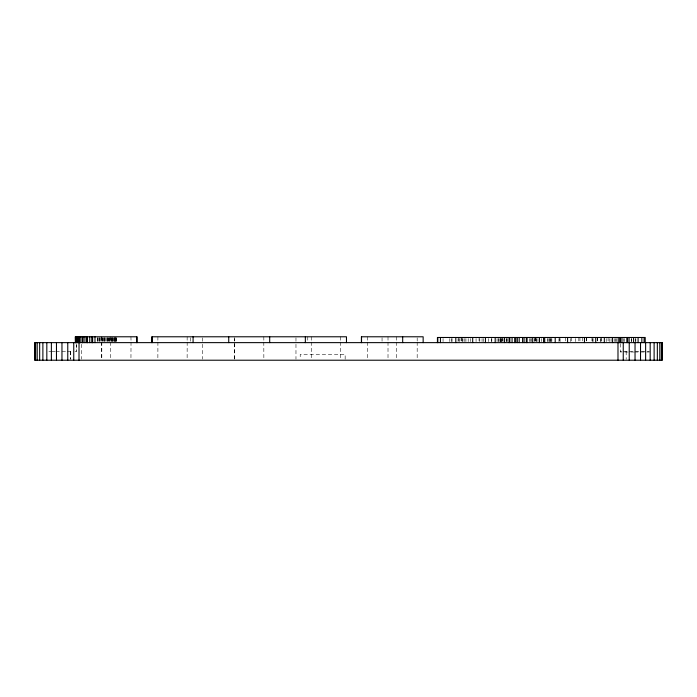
<?xml version="1.0" encoding="UTF-8"?>
<svg xmlns="http://www.w3.org/2000/svg" width="697" height="697" viewBox="0 0 697 697"><rect width="100%" height="100%" fill="white"/><g stroke="black" fill="none" stroke-linecap="round" stroke-linejoin="round"><path stroke-width="0.52" stroke-dasharray="3.48 2.61" d="M48.868 351.427L51.595 351.427M52.048 351.427L55.15 351.427M55.917 351.427L66.677 351.427M67.365 351.427L73.525 351.427M75.023 351.427L76.513 351.427L76.513 344.597M620.295 351.427L621.585 351.427M623.083 351.427L645.204 351.427M647.321 351.427L649.43 351.427M621.585 352.02L620.295 352.02L620.295 343.682M624.66 352.02L634.009 352.02M634.592 352.02L649.43 352.02M635.847 338.515L635.847 341.608M635.472 338.515L635.472 341.608M631.717 338.515L631.717 341.608M631.343 338.515L631.343 341.608M626.176 351.427L626.176 359.243M624.59 338.515L624.59 341.608M623.466 338.515L623.466 341.608M616.34 338.515L616.34 341.608M615.216 338.515L615.216 341.608M614.841 338.515L614.841 341.608M611.086 338.515L611.086 341.608M609.213 338.515L609.213 341.608M608.089 337.479L608.089 341.608M606.216 338.515L606.216 341.608M601.337 337.479L601.337 341.608M600.962 338.515L600.962 341.608M600.587 338.515L600.587 341.608M597.59 337.479L597.59 341.608M597.216 337.479L597.216 341.608M593.086 338.515L593.086 341.608M592.337 338.515L592.337 341.608M591.962 337.479L591.962 341.608M586.708 337.479L586.708 341.608M586.334 337.479L586.334 341.608M582.587 337.479L582.587 341.608M579.956 337.479L579.956 341.608M578.832 337.479L578.832 341.608M575.461 338.515L575.461 341.608M571.331 337.479L571.331 341.608M570.582 338.515L570.582 341.608M565.328 337.479L565.328 341.608M560.083 338.515L560.083 341.608M559.334 337.479L559.334 341.608M558.95 338.515L558.95 341.608M551.832 338.515L551.832 341.608M551.074 338.515L551.074 341.608M550.325 338.515L550.325 341.608M549.95 338.515L549.95 341.608M549.201 338.515L549.201 341.608M548.077 338.515L548.077 341.608M547.703 338.515L547.703 341.608M541.325 338.515L541.325 341.608M537.953 338.515L537.953 341.608M536.455 338.515L536.455 341.608M536.071 338.515L536.071 341.608M535.697 337.479L535.697 341.608M535.322 337.479L535.322 341.608M534.947 337.479L534.947 341.608M534.573 338.515L534.573 341.608M531.201 338.515L531.201 341.608M530.826 338.515L530.826 341.608M529.703 338.515L529.703 341.608M507.198 338.515L507.198 341.608M506.824 338.515L506.824 341.608M506.449 338.515L506.449 341.608M503.068 338.515L503.068 341.608M502.694 337.479L502.694 341.608M501.945 338.515L501.945 341.608M501.57 338.515L501.57 342.636M500.821 338.515L500.821 341.608M500.446 338.515L500.446 341.608M500.071 338.515L500.071 341.608M498.947 338.515L498.947 341.608M498.573 338.515L498.573 341.608M497.066 338.515L497.066 341.608M491.821 338.515L491.821 341.608M491.446 338.515L491.446 341.608M488.44 338.515L488.44 341.608M483.57 338.515L483.57 341.608M482.063 338.515L482.063 341.608M479.815 338.515L479.815 341.608M479.066 337.479L479.066 341.608M476.068 338.515L476.068 341.608M470.44 338.515L470.44 341.608M468.192 338.515L468.192 341.608M465.936 338.515L465.936 341.608M464.812 338.515L464.812 341.608M462.939 338.515L462.939 341.608M462.189 338.515L462.189 341.608M461.815 337.479L461.815 341.608M461.066 337.479L461.066 341.608M459.558 338.515L459.558 341.608M458.809 337.479L458.809 341.608M458.06 338.515L458.06 341.608M452.057 338.515L452.057 341.608M451.682 338.515L451.682 341.608M449.809 338.515L449.809 341.608M443.057 338.515L443.057 341.608M417.181 337.845L417.181 341.042M417.181 342.105L417.181 359.155M396.698 336.782L396.663 341.042M396.663 342.105L396.698 359.155M388.011 336.782L388.011 341.042M388.011 342.105L388.011 359.155M382.052 337.757L382.052 341.661M367.432 336.782L367.397 341.042M367.397 342.105L367.432 359.155M345.154 359.243L345.154 354.364L300.215 354.364L300.215 359.243M340.554 336.782L340.554 341.042M340.554 342.105L340.554 359.155M311.254 336.782L311.254 341.042M311.254 342.105L311.254 359.155M307.76 336.782L307.76 341.661M295.972 337.845L295.972 343.177M295.972 344.24L295.972 359.155M263.806 336.782L263.858 341.042M263.806 342.105L263.858 359.155M202.452 337.845L202.452 343.177M202.452 344.24L202.452 359.155M190.664 337.757L190.664 341.661M187.171 336.782L187.127 341.042M187.171 342.105L187.127 359.155M157.914 336.782L157.87 341.042M157.914 342.105L157.87 359.155M130.949 336.782L131.027 341.042M131.027 342.105L130.949 359.155M116.338 337.757L116.277 342.636M116.138 337.757L116.199 342.636M116.024 337.757L116.05 342.636M115.719 337.757L115.719 342.636M115.293 337.757L115.293 342.636M115.24 337.757L115.24 342.636M115.014 337.757L115.014 342.636M114.622 337.757L114.622 342.636M114.447 337.757L114.447 342.636M114.343 337.757L114.343 342.636M113.89 337.757L113.89 342.636M113.053 337.757L113.053 342.636M112.827 337.757L112.827 342.636M112.6 337.757L112.6 341.661M112.444 337.757L112.444 341.661M111.825 337.757L111.825 341.661M111.581 337.757L111.581 341.661M111.398 337.757L111.398 342.636M110.823 337.757L110.823 342.636M110.396 336.782L110.396 341.042M110.396 342.105L110.396 359.155M109.647 337.757L109.647 342.636M109.255 337.757L109.255 342.636M108.976 337.757L108.976 341.661M108.741 337.757L108.741 341.661M107.939 337.757L107.939 341.661M107.643 337.757L107.643 341.661M107.399 337.757L107.399 342.636M106.737 337.757L106.737 342.636M105.291 337.757L105.291 342.636M104.768 337.757L104.768 342.636M104.445 337.757L104.445 341.661M104.167 337.757L104.167 341.661M103.226 337.757L103.226 341.661M102.903 337.757L102.903 341.661M102.598 337.757L102.598 342.636M101.901 337.757L101.901 342.636M101.806 336.782L101.806 341.042M101.806 342.105L101.806 359.155M101.727 336.782L101.727 341.042M101.727 342.105L101.727 359.155M100.298 337.757L100.298 342.636M99.671 337.757L99.671 342.636M99.331 337.757L99.331 341.661M99.018 337.757L99.018 341.661M98.007 337.757L98.007 341.661M97.676 337.757L97.676 341.661M97.345 337.757L97.345 342.636M81.261 344.24L81.261 359.155M76.313 344.597L76.313 351.427M70.624 351.427L70.624 359.243M70.432 351.427L70.432 359.243M234.619 341.042L234.619 336.782L234.567 341.042M234.619 359.155L234.619 342.105L234.567 359.155"/><path stroke-width="1.05" d="M662.037 342.636L662.037 360.218M661.401 342.636L661.401 360.218M659.789 342.636L659.789 360.218M657.341 342.636L657.341 360.218M654.117 342.636L654.117 360.218M650.179 342.636L650.179 360.218M645.622 342.636L645.622 360.218M645.222 342.636L645.222 337.479L437.437 337.479L437.437 342.636M644.098 337.479L644.098 342.636M641.841 337.479L641.841 342.636M640.534 342.636L640.534 360.218M638.095 337.479L638.095 342.636M635.037 342.636L635.037 360.218M633.59 337.479L633.59 342.636M629.234 342.636L629.234 360.218M629.095 337.479L629.095 342.636M627.596 337.479L627.596 342.636M626.838 337.479L626.838 342.636M623.257 342.636L623.257 360.218M621.968 337.479L621.968 342.636M620.469 337.479L620.469 342.636M619.711 337.479L619.711 342.636M618.213 337.479L618.213 342.636M617.986 342.636L617.986 360.218M612.593 337.479L612.593 342.636M604.334 337.479L604.334 342.636M595.708 337.479L595.708 342.636M584.461 337.479L584.461 342.636M567.585 337.479L567.585 342.636M555.204 337.479L555.204 342.636M544.706 337.479L544.706 342.636M543.573 337.479L543.573 342.636M539.452 337.479L539.452 342.636M532.7 337.479L532.7 342.636M527.071 337.479L527.071 342.636M526.322 337.479L526.322 342.636M524.074 337.479L524.074 342.636M522.576 337.479L522.576 342.636M519.195 337.479L519.195 342.636M517.322 337.479L517.322 342.636M515.824 337.479L515.824 342.636M514.7 337.479L514.7 342.636M512.068 337.479L512.068 342.636M509.821 337.479L509.821 342.636M509.071 337.479L509.071 342.636M504.567 337.479L504.567 342.636M495.192 337.479L495.192 342.636M485.443 337.479L485.443 342.636M472.688 337.479L472.688 342.636M455.812 337.479L455.812 342.636M440.434 337.479L440.434 342.636M437.812 337.479L437.812 342.636M423.149 342.636L423.149 336.782L361.412 336.782L361.412 342.636M402.683 336.782L402.683 342.636M361.534 336.782L361.534 342.636M346.47 342.636L346.47 336.782L151.955 336.782L151.955 342.636M305.347 336.782L305.347 342.636M269.695 336.782L269.695 342.636M228.729 336.782L228.729 342.636M193.086 336.782L193.086 342.636M152.016 336.782L152.016 342.636M136.943 342.636L136.943 336.782L75.32 336.782L75.381 342.636M136.83 336.782L136.83 342.636M94.992 336.782L94.992 342.636M92.64 336.782L92.64 342.636M92.318 336.782L92.318 342.636M91.987 336.782L91.987 342.636M89.747 336.782L89.747 342.636M87.491 336.782L87.491 342.636M87.203 336.782L87.203 342.636M86.89 336.782L86.89 342.636M84.921 336.782L84.921 342.636M82.908 336.782L82.908 342.636M82.682 336.782L82.682 342.636M82.403 336.782L82.403 342.636M80.835 336.782L80.835 342.636M79.214 336.782L79.214 342.636M79.049 336.782L79.014 360.218M78.831 336.782L78.831 342.636M77.768 336.782L77.768 342.636M76.644 336.782L76.644 342.636M76.565 336.782L76.565 342.636M76.417 336.782L76.417 342.636M75.938 336.782L75.938 342.636M75.607 336.782L75.607 342.636M75.459 336.782L75.511 342.636M73.743 342.636L73.743 360.218M67.766 342.636L67.766 360.218M61.963 342.636L61.963 360.218M56.466 342.636L56.466 360.218M51.378 342.636L51.378 360.218M46.821 342.636L46.821 360.218M42.883 342.636L42.883 360.218M39.659 342.636L39.659 360.218M37.211 342.636L37.211 360.218M35.599 342.636L35.599 360.218M34.963 342.636L34.963 360.218M662.15 342.636L34.85 342.636L34.85 360.218L662.15 360.218L662.15 342.636"/></g></svg>
